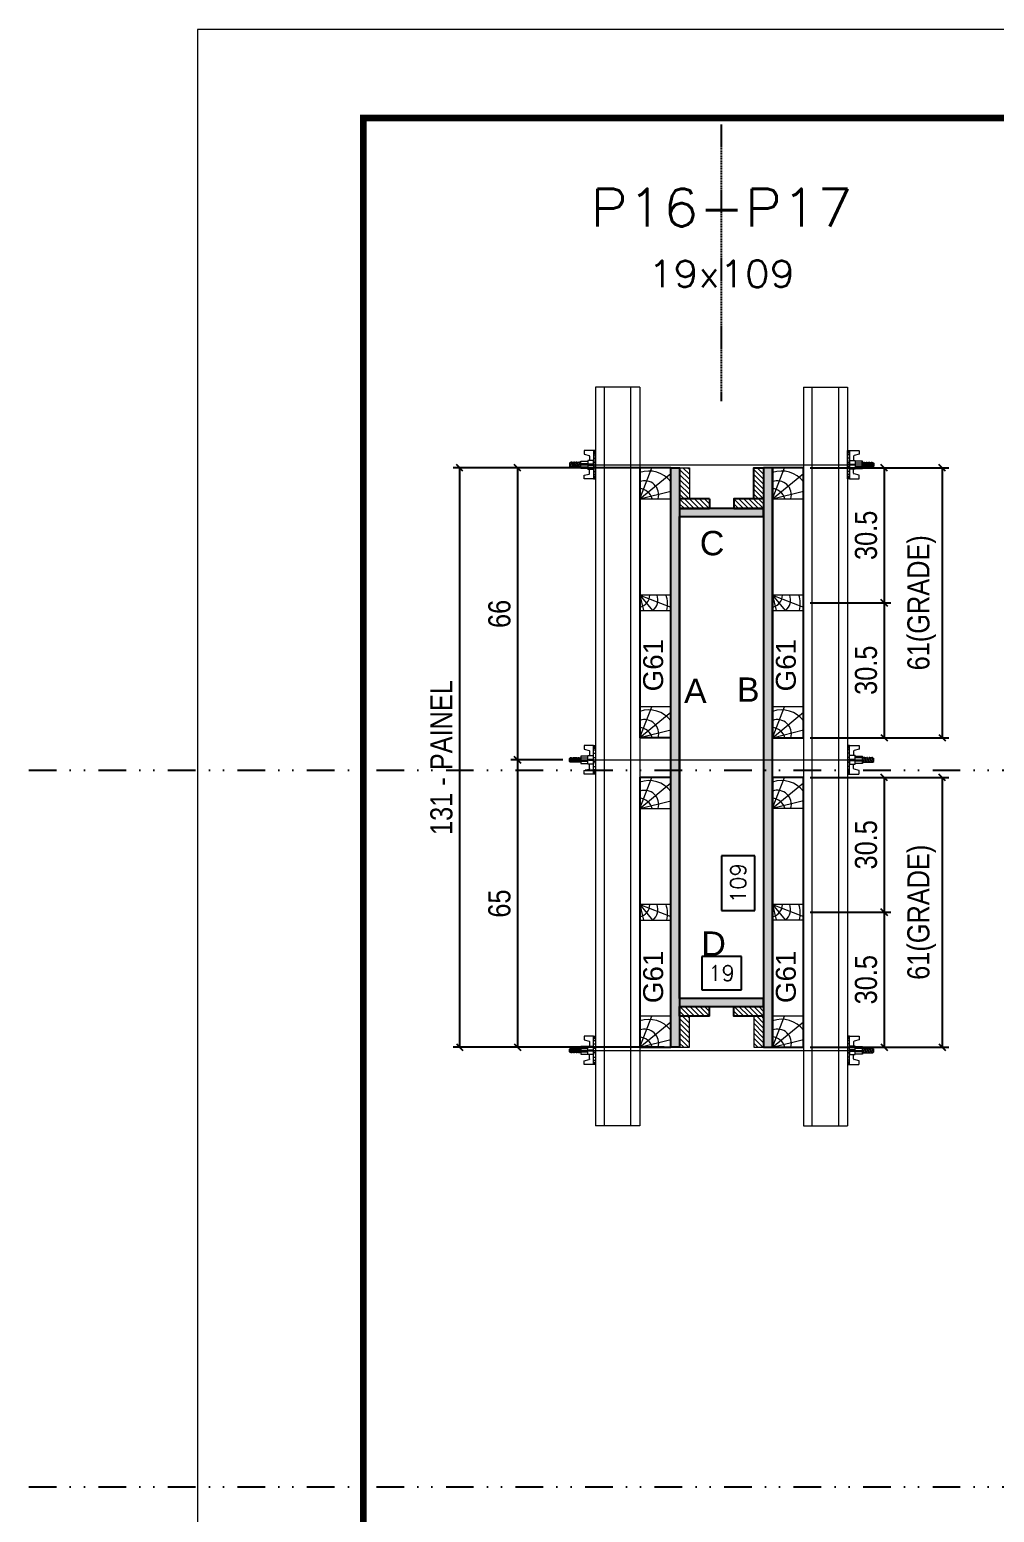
# Model space of a CAD drawing. Extents: x 13770 to 23315, y 867 to 16997.
# Drawn here: x 15908 to 16345, y 10435 to 11106 of the extents above; entities that cross this region are included whole.
import ezdxf
from ezdxf.enums import TextEntityAlignment as Align

# ---------------------------------------------------------------- set-up
doc = ezdxf.new("R2010")
doc.units = 0
for name, pattern in [('DASHED', [0.75, 0.5, -0.25]), ('DIVIDE2', [0.625, 0.25, -0.125, 0, -0.125, 0, -0.125]), ('HIDDEN', [0.375, 0.25, -0.125])]:
    doc.linetypes.add(name, pattern=pattern)
for name, color, linetype in [('COTA', 241, 'Continuous'), ('cotas', 4, 'Continuous'), ('MEIO_PONT', 93, 'Continuous'), ('Nível', 160, 'Continuous'), ('Painéis', 200, 'Continuous'), ('SARRAFO', 251, 'Continuous'), ('Texto de Titulo', 7, 'Continuous'), ('Texto Qtd Sarr', 242, 'Continuous'), ('TEXTO_GERAL', 7, 'Continuous')]:
    doc.layers.add(name, color=color, linetype=linetype)
for name, color, linetype, lineweight in [('Folhas', 255, 'Continuous', 9), ('Hachura', 251, 'Continuous', 9), ('Madeira', 126, 'Continuous', 18), ('Perfil Metálico', 224, 'Continuous', 18), ('SARRAFO DE PRESSAO', 251, 'DASHED', 9), ('Texto Seção', 7, 'Continuous', 15)]:
    doc.layers.add(name, color=color, linetype=linetype, lineweight=lineweight)
doc.styles.add('ARIAL', font='arial.ttf')
doc.styles.add('COTA TECNICA 2X', font='techl___.ttf', dxfattribs={"height": 10})
doc.styles.add('ROMANS', font='romans.shx')
doc.styles.add('SANSSERIF', font='sas_____.pfb')
doc.dimstyles.new('SECAO PILAR', dxfattribs={"dimtxt": 10, "dimasz": 3, "dimexe": 3, "dimexo": 3, "dimgap": 3, "dimtad": 1, "dimdec": 1, "dimlfac": 0.5, "dimzin": 12, "dimdsep": 46, "dimtxsty": 'COTA TECNICA 2X', "dimblk1": 'OBLIQUE', "dimblk2": 'OBLIQUE', "dimsah": 1, "dimcen": 0.9, "dimclrd": 256, "dimclre": 256, "dimclrt": 256, "dimadec": 1, "dimazin": 3, "dimtfac": 1, "dimtdec": 1, "dimtmove": 0, "dimatfit": 3, "dimfxl": 1, "dimtolj": 1, "dimtzin": 12, "dimarcsym": 0})
doc.dimstyles.new('SECÇÃO 2', dxfattribs={"dimtxt": 7, "dimasz": 6, "dimexe": 0.18, "dimexo": 2, "dimgap": -4, "dimtad": 3, "dimdec": 1, "dimlfac": 0.5, "dimzin": 12, "dimdsep": 46, "dimtxsty": 'ROMANS', "dimblk": 'ARCHTICK', "dimcen": 0.09, "dimse1": 1, "dimse2": 1, "dimsd1": 1, "dimsd2": 1, "dimclrd": 180, "dimclre": 5, "dimclrt": 1, "dimadec": 0, "dimazin": 3, "dimtfac": 1, "dimtdec": 1, "dimtofl": 0, "dimtmove": 0, "dimatfit": 3, "dimldrblk": 'ARCHTICK', "dimfxl": 1, "dimtolj": 1, "dimtzin": 0, "dimarcsym": 0})

# ---------------------------------------------------------------- blocks, each defined once
blk = doc.blocks.new('9999999999')
at = {"layer": 'Folhas'}
blk.add_lwpolyline([(98138.98, 34190.21), (99623.98, 34190.21), (99623.98, 35240.21), (98138.98, 35240.21)], close=True, dxfattribs=at)
at = {"layer": 'Folhas', "color": 30, "const_width": 3}
blk.add_lwpolyline([(98213.98, 34230.21), (99583.98, 34230.21), (99583.98, 35200.21), (98213.98, 35200.21)], close=True, dxfattribs=at)
blk = doc.blocks.new('*D375')
at = {"layer": 'COTA', "color": 180, "lineweight": -2, "transparency": 16777216}
for p, q in [((16236.52, 10732.02), (16221.52, 10732.02)), ((16221.52, 10732.02), (16221.52, 10707.35)), ((16236.52, 10707.35), (16236.52, 10732.02)), ((16221.52, 10707.35), (16236.52, 10707.35))]:
    blk.add_line(p, q, dxfattribs=at)
at = {"layer": 'Defpoints', "color": 0, "transparency": 16777216}
for p in [(16202.52, 10885.47), (16202.52, 10667.47), (16240.52, 10667.47)]:
    blk.add_point(p, dxfattribs=at)
at = {"layer": 'COTA', "color": 1, "transparency": 16777216, "insert": (16229.02, 10719.69), "char_height": 7, "attachment_point": 5, "rotation": 90, "style": 'ROMANS'}
blk.add_mtext('\\A1;109', dxfattribs=at)
blk = doc.blocks.new('_ArchTick')
at = {"color": 0, "linetype": 'ByBlock', "const_width": 0.15}
blk.add_lwpolyline([(-0.5, -0.5), (0.5, 0.5)], dxfattribs=at)
blk = doc.blocks.new('*D376')
at = {"layer": 'COTA', "color": 180, "lineweight": -2, "transparency": 16777216}
for p, q in [((16230.52, 10686.47), (16212.52, 10686.47)), ((16212.52, 10686.47), (16212.52, 10671.47)), ((16230.52, 10671.47), (16230.52, 10686.47)), ((16212.52, 10671.47), (16230.52, 10671.47))]:
    blk.add_line(p, q, dxfattribs=at)
at = {"layer": 'Defpoints', "color": 0, "transparency": 16777216}
for p in [(16202.52, 10868.15), (16240.52, 10868.15), (16202.52, 10667.47)]:
    blk.add_point(p, dxfattribs=at)
at = {"layer": 'COTA', "color": 1, "transparency": 16777216, "insert": (16221.52, 10678.97), "char_height": 7, "attachment_point": 5, "style": 'ROMANS'}
blk.add_mtext('\\A1;19', dxfattribs=at)
blk = doc.blocks.new('_Oblique')
at = {"color": 0, "linetype": 'ByBlock', "lineweight": -2}
blk.add_line((-0.5, -0.5), (0.5, 0.5), dxfattribs=at)
blk = doc.blocks.new('*D377')
at = {"layer": 'COTA', "lineweight": -2, "transparency": 16777216}
for p, q in [((16181.52, 10907.47), (16126.15, 10907.47)), ((16129.15, 10907.47), (16129.15, 10775.4)), ((16149.71, 10775.4), (16126.15, 10775.4))]:
    blk.add_line(p, q, dxfattribs=at)
at = {"layer": 'Defpoints', "color": 0, "transparency": 16777216}
for p in [(16184.52, 10907.47), (16129.15, 10775.4), (16152.71, 10775.4)]:
    blk.add_point(p, dxfattribs=at)
at = {"layer": 'COTA', "lineweight": -2, "transparency": 16777216, "xscale": 3, "yscale": 3, "zscale": 3}
for p, rotation in [((16129.15, 10907.47), 90), ((16129.15, 10775.4), 270)]:
    blk.add_blockref('_Oblique', p, dxfattribs=dict(at, rotation=rotation))
at = {"layer": 'COTA', "transparency": 16777216, "insert": (16121.05, 10841.44), "char_height": 10, "attachment_point": 5, "rotation": 90, "style": 'COTA TECNICA 2X'}
blk.add_mtext('\\A1;66', dxfattribs=at)
blk = doc.blocks.new('*D378')
at = {"layer": 'COTA', "lineweight": -2, "transparency": 16777216}
for p, q in [((16149.71, 10775.4), (16126.15, 10775.4)), ((16129.15, 10775.4), (16129.15, 10645.47)), ((16181.5, 10645.47), (16126.15, 10645.47))]:
    blk.add_line(p, q, dxfattribs=at)
at = {"layer": 'Defpoints', "color": 0, "transparency": 16777216}
for p in [(16152.71, 10775.4), (16129.15, 10645.47), (16184.5, 10645.47)]:
    blk.add_point(p, dxfattribs=at)
at = {"layer": 'COTA', "lineweight": -2, "transparency": 16777216, "xscale": 3, "yscale": 3, "zscale": 3}
for p, rotation in [((16129.15, 10775.4), 90), ((16129.15, 10645.47), 270)]:
    blk.add_blockref('_Oblique', p, dxfattribs=dict(at, rotation=rotation))
at = {"layer": 'COTA', "transparency": 16777216, "insert": (16121.04, 10710.44), "char_height": 10, "attachment_point": 5, "rotation": 90, "style": 'COTA TECNICA 2X'}
blk.add_mtext('\\A1;65', dxfattribs=at)
blk = doc.blocks.new('*D379')
at = {"layer": 'COTA', "lineweight": -2, "transparency": 16777216}
for p, q in [((16195.5, 10907.47), (16100.02, 10907.47)), ((16103.02, 10907.47), (16103.02, 10645.47)), ((16195.5, 10645.47), (16100.02, 10645.47))]:
    blk.add_line(p, q, dxfattribs=at)
at = {"layer": 'Defpoints', "color": 0, "transparency": 16777216}
for p in [(16198.5, 10907.47), (16103.02, 10645.47), (16198.5, 10645.47)]:
    blk.add_point(p, dxfattribs=at)
at = {"layer": 'COTA', "lineweight": -2, "transparency": 16777216, "xscale": 3, "yscale": 3, "zscale": 3}
for p, rotation in [((16103.02, 10907.47), 90), ((16103.02, 10645.47), 270)]:
    blk.add_blockref('_Oblique', p, dxfattribs=dict(at, rotation=rotation))
at = {"layer": 'COTA', "transparency": 16777216, "insert": (16094.8, 10776.47), "char_height": 10, "attachment_point": 5, "rotation": 90, "style": 'COTA TECNICA 2X'}
blk.add_mtext('\\A1;131 - PAINEL', dxfattribs=at)
blk = doc.blocks.new('PONTALETE')
at = {"layer": 'Madeira'}
for q in [(2.71, 7), (7, 5.76), (7, 1.74)]:
    blk.add_line((0, 0), q, dxfattribs=at)
blk.add_lwpolyline([(0, 0), (7, 0), (7, 7), (0, 7)], close=True, dxfattribs=at)
for centre, radius, start, end in [((2.04, 0.06), 6.23, 37.2818, 109.0913), ((1.09, 0.9), 3.19, 343.603, 109.9847), ((-0.21, -0.78), 3.09, 14.6322, 86.0383)]:
    blk.add_arc(centre, radius, start, end, dxfattribs=at)
blk = doc.blocks.new('MEIO PONTALETE')
at = {"layer": 'Madeira'}
for q in [(2.71, 7), (3.5, 2.88), (3.5, 0.87)]:
    blk.add_line((0, 0), q, dxfattribs=at)
blk.add_lwpolyline([(0, 0), (3.5, 0), (3.5, 7), (0, 7)], close=True, dxfattribs=at)
for centre, radius, start, end in [((2.04, 0.06), 6.23, 76.4499, 109.0913), ((1.09, 0.9), 3.19, 40.9063, 109.9847), ((-0.21, -0.78), 3.09, 14.6322, 86.0383)]:
    blk.add_arc(centre, radius, start, end, dxfattribs=at)
blk = doc.blocks.new('*D380')
at = {"layer": 'COTA', "lineweight": -2, "transparency": 16777216}
for p, q in [((16261.52, 10907.46), (16324.26, 10907.46)), ((16321.26, 10907.46), (16321.26, 10785.46)), ((16261.52, 10785.46), (16324.26, 10785.46))]:
    blk.add_line(p, q, dxfattribs=at)
at = {"layer": 'Defpoints', "color": 0, "transparency": 16777216}
for p in [(16258.52, 10907.46), (16258.52, 10785.46), (16321.26, 10785.46)]:
    blk.add_point(p, dxfattribs=at)
at = {"layer": 'COTA', "lineweight": -2, "transparency": 16777216, "xscale": 3, "yscale": 3, "zscale": 3}
for p, rotation in [((16321.26, 10907.46), 90), ((16321.26, 10785.46), 270)]:
    blk.add_blockref('_Oblique', p, dxfattribs=dict(at, rotation=rotation))
at = {"layer": 'COTA', "transparency": 16777216, "insert": (16312.04, 10846.46), "char_height": 10, "attachment_point": 5, "rotation": 90, "style": 'COTA TECNICA 2X'}
blk.add_mtext('\\A1;61(GRADE)', dxfattribs=at)
blk = doc.blocks.new('*D381')
at = {"layer": 'COTA', "lineweight": -2, "transparency": 16777216}
for p, q in [((16261.52, 10907.46), (16298.08, 10907.46)), ((16295.08, 10907.46), (16295.08, 10846.46)), ((16261.52, 10846.46), (16298.08, 10846.46))]:
    blk.add_line(p, q, dxfattribs=at)
at = {"layer": 'Defpoints', "color": 0, "transparency": 16777216}
for p in [(16258.52, 10907.46), (16258.52, 10846.46), (16295.08, 10846.46)]:
    blk.add_point(p, dxfattribs=at)
at = {"layer": 'COTA', "lineweight": -2, "transparency": 16777216, "xscale": 3, "yscale": 3, "zscale": 3}
for p, rotation in [((16295.08, 10907.46), 90), ((16295.08, 10846.46), 270)]:
    blk.add_blockref('_Oblique', p, dxfattribs=dict(at, rotation=rotation))
at = {"layer": 'COTA', "transparency": 16777216, "insert": (16286.86, 10876.96), "char_height": 10, "attachment_point": 5, "rotation": 90, "style": 'COTA TECNICA 2X'}
blk.add_mtext('\\A1;30.5', dxfattribs=at)
blk = doc.blocks.new('*D382')
at = {"layer": 'COTA', "lineweight": -2, "transparency": 16777216}
for p, q in [((16261.52, 10846.46), (16298.08, 10846.46)), ((16295.08, 10846.46), (16295.08, 10785.46)), ((16261.52, 10785.46), (16298.08, 10785.46))]:
    blk.add_line(p, q, dxfattribs=at)
at = {"layer": 'Defpoints', "color": 0, "transparency": 16777216}
for p in [(16258.52, 10846.46), (16258.52, 10785.46), (16295.08, 10785.46)]:
    blk.add_point(p, dxfattribs=at)
at = {"layer": 'COTA', "lineweight": -2, "transparency": 16777216, "xscale": 3, "yscale": 3, "zscale": 3}
for p, rotation in [((16295.08, 10846.46), 90), ((16295.08, 10785.46), 270)]:
    blk.add_blockref('_Oblique', p, dxfattribs=dict(at, rotation=rotation))
at = {"layer": 'COTA', "transparency": 16777216, "insert": (16286.86, 10815.96), "char_height": 10, "attachment_point": 5, "rotation": 90, "style": 'COTA TECNICA 2X'}
blk.add_mtext('\\A1;30.5', dxfattribs=at)
blk = doc.blocks.new('*D383')
at = {"layer": 'COTA', "lineweight": -2, "transparency": 16777216}
for p, q in [((16261.52, 10767.51), (16324.26, 10767.51)), ((16321.26, 10767.51), (16321.26, 10645.51)), ((16261.52, 10645.51), (16324.26, 10645.51))]:
    blk.add_line(p, q, dxfattribs=at)
at = {"layer": 'Defpoints', "color": 0, "transparency": 16777216}
for p in [(16258.52, 10767.51), (16258.52, 10645.51), (16321.26, 10645.51)]:
    blk.add_point(p, dxfattribs=at)
at = {"layer": 'COTA', "lineweight": -2, "transparency": 16777216, "xscale": 3, "yscale": 3, "zscale": 3}
for p, rotation in [((16321.26, 10767.51), 90), ((16321.26, 10645.51), 270)]:
    blk.add_blockref('_Oblique', p, dxfattribs=dict(at, rotation=rotation))
at = {"layer": 'COTA', "transparency": 16777216, "insert": (16312.04, 10706.51), "char_height": 10, "attachment_point": 5, "rotation": 90, "style": 'COTA TECNICA 2X'}
blk.add_mtext('\\A1;61(GRADE)', dxfattribs=at)
blk = doc.blocks.new('*D384')
at = {"layer": 'COTA', "lineweight": -2, "transparency": 16777216}
for p, q in [((16261.52, 10767.51), (16298.08, 10767.51)), ((16295.08, 10767.51), (16295.08, 10706.51)), ((16261.52, 10706.51), (16298.08, 10706.51))]:
    blk.add_line(p, q, dxfattribs=at)
at = {"layer": 'Defpoints', "color": 0, "transparency": 16777216}
for p in [(16258.52, 10767.51), (16258.52, 10706.51), (16295.08, 10706.51)]:
    blk.add_point(p, dxfattribs=at)
at = {"layer": 'COTA', "lineweight": -2, "transparency": 16777216, "xscale": 3, "yscale": 3, "zscale": 3}
for p, rotation in [((16295.08, 10767.51), 90), ((16295.08, 10706.51), 270)]:
    blk.add_blockref('_Oblique', p, dxfattribs=dict(at, rotation=rotation))
at = {"layer": 'COTA', "transparency": 16777216, "insert": (16286.86, 10737.01), "char_height": 10, "attachment_point": 5, "rotation": 90, "style": 'COTA TECNICA 2X'}
blk.add_mtext('\\A1;30.5', dxfattribs=at)
blk = doc.blocks.new('*D385')
at = {"layer": 'COTA', "lineweight": -2, "transparency": 16777216}
for p, q in [((16261.52, 10706.51), (16298.08, 10706.51)), ((16295.08, 10706.51), (16295.08, 10645.51)), ((16261.52, 10645.51), (16298.08, 10645.51))]:
    blk.add_line(p, q, dxfattribs=at)
at = {"layer": 'Defpoints', "color": 0, "transparency": 16777216}
for p in [(16258.52, 10706.51), (16258.52, 10645.51), (16295.08, 10645.51)]:
    blk.add_point(p, dxfattribs=at)
at = {"layer": 'COTA', "lineweight": -2, "transparency": 16777216, "xscale": 3, "yscale": 3, "zscale": 3}
for p, rotation in [((16295.08, 10706.51), 90), ((16295.08, 10645.51), 270)]:
    blk.add_blockref('_Oblique', p, dxfattribs=dict(at, rotation=rotation))
at = {"layer": 'COTA', "transparency": 16777216, "insert": (16286.86, 10676.01), "char_height": 10, "attachment_point": 5, "rotation": 90, "style": 'COTA TECNICA 2X'}
blk.add_mtext('\\A1;30.5', dxfattribs=at)
blk = doc.blocks.new('titulo1')
at = {"layer": 'Defpoints', "color": 252, "linetype": 'HIDDEN', "ltscale": 2}
blk.add_line((0, 0), (0, 125), dxfattribs=at)
at = {"layer": 'Defpoints', "style": 'ROMANS', "oblique": 15}
blk.add_attdef('FOLHA', text='', height=10, dxfattribs=at).set_placement((0, 15.58), align=Align.MIDDLE_CENTER)
at = {"layer": 'Texto Qtd Sarr', "color": 3, "style": 'ROMANS', "oblique": 15}
for tag, height, p in [('TITULO', 17, (0, 71.45)), ('SEÇÃO', 12, (0, 41.55))]:
    blk.add_attdef(tag, text='', height=height, dxfattribs=at).set_placement(p, align=Align.MIDDLE_CENTER)
blk = doc.blocks.new('C')
at = {"layer": 'Hachura', "color": 0}
for p, q in [((0, 3.22), (0, -3.22)), ((0.45, 3.22), (0, 3.22)), ((0.46, 3.16), (0, 3.16)), ((0.46, 3.05), (0, 3.05)), ((0.46, 2.88), (0, 2.88)), ((0, 2.75), (0, -1.16)), ((0.46, 2.65), (0, 2.65)), ((0.46, 2.23), (0, 2.23)), ((0.46, 1.51), (0, 1.51)), ((0.39, 0.49), (0.17, 0.49)), ((0.45, -3.23), (0.45, 3.22)), ((0.45, 3.22), (2.58, 3.22)), ((1.74, 0.97), (0.45, 0.97)), ((1.45, 0.1), (0.45, 0.1)), ((1.35, 1.94), (1.35, 0.96)), ((2.58, 2.39), (1.47, 2.09)), ((1.74, -0.97), (1.74, 0.97)), ((1.74, 0.97), (1.74, 0.84)), ((1.74, 0.97), (1.74, 0.84)), ((1.74, 0.84), (3.35, 0.84)), ((3.35, 0.45), (1.74, 0.45)), ((2.58, 3.22), (2.58, 2.39)), ((3.32, 0.84), (3.32, -0.84)), ((3.35, 0.84), (3.35, -0.84)), ((3.68, 0.45), (3.35, 0.45)), ((3.84, -0.52), (3.35, 0.45)), ((3.35, 0.06), (3.67, -0.57)), ((3.68, 0.45), (4.16, -0.52)), ((3.72, 0.5), (4.25, -0.57)), ((4.37, -0.55), (3.83, 0.53)), ((4.15, 0.45), (3.93, 0.45)), ((4.42, -0.52), (3.93, 0.45)), ((4.15, 0.45), (4.26, 0.45)), ((4.26, 0.45), (4.74, -0.52)), ((4.3, 0.5), (4.83, -0.57)), ((4.95, -0.55), (4.41, 0.53)), ((4.51, 0.45), (4.84, 0.45)), ((5, -0.52), (4.51, 0.45)), ((4.84, 0.45), (5.32, -0.52)), ((4.88, 0.5), (5.41, -0.57)), ((5.53, -0.55), (4.99, 0.53)), ((5.58, -0.52), (5.09, 0.45)), ((5.42, 0.45), (5.09, 0.45)), ((5.58, -0.52), (5.09, 0.45)), ((5.42, 0.45), (5.74, -0.19)), ((5.46, 0.5), (5.74, -0.07)), ((5.74, 0.19), (5.57, 0.53)), ((5.74, 0.32), (5.68, 0.45)), ((5.68, 0.45), (5.74, 0.45)), ((5.74, 0.45), (5.9, 0.29)), ((5.74, 0.45), (5.74, -0.52)), ((5.9, -0.36), (5.9, 0.29)), ((0.45, 0), (0, 0)), ((0.46, -1.52), (0, -1.52)), ((0.46, -2.23), (0, -2.23)), ((0.46, -2.65), (0, -2.65)), ((0.46, -2.88), (0, -2.88)), ((0.46, -3.05), (0, -3.05)), ((0.46, -3.16), (0, -3.16)), ((0, -3.22), (2.57, -3.22)), ((0.08, -0.48), (0.29, -0.48)), ((0.29, -0.48), (0.4, -0.48)), ((0.45, 0), (0.45, -0.97)), ((0.45, -0.16), (1.45, -0.16)), ((0.45, -0.65), (0.45, -0.32)), ((0.45, -3.23), (0.45, -0.65)), ((0.45, -0.97), (1.74, -0.97)), ((1.35, -1.94), (1.35, -0.97)), ((2.58, -2.39), (1.47, -2.1)), ((3.35, -0.32), (1.74, -0.32)), ((3.35, -0.84), (1.74, -0.84)), ((2.58, -3.23), (2.58, -2.39)), ((3.35, -0.07), (3.58, -0.52)), ((3.35, -0.52), (3.58, -0.52)), ((3.84, -0.52), (4.16, -0.52)), ((4.42, -0.52), (4.74, -0.52)), ((4.63, -0.52), (4.74, -0.52)), ((5, -0.52), (5.32, -0.52)), ((5.58, -0.52), (5.74, -0.52)), ((5.74, -0.52), (5.9, -0.36)), ((5.74, -0.52), (5.74, -0.52))]:
    blk.add_line(p, q, dxfattribs=at)
for centre, radius, start, end in [((1.52, 1.94), 0.161, 104.7436, 180), ((1.44, -0.03), 0.129, 272.695, 87.305), ((3.81, 0.39), 0.143, 25.5688, 154.4312), ((4.39, 0.39), 0.143, 25.5688, 154.4312), ((4.97, 0.39), 0.143, 25.5688, 154.4312), ((5.55, 0.39), 0.143, 25.5688, 154.4312), ((0.17, -0.37), 0.174, 221.744, 317.8592), ((1.52, -1.94), 0.161, 180, 255.2564), ((3.71, -0.4), 0.174, 222.1408, 318.256), ((4.29, -0.4), 0.174, 222.1408, 318.256), ((4.87, -0.4), 0.174, 222.1408, 318.256), ((5.45, -0.4), 0.174, 222.1408, 318.256), ((5.61, -0.4), 0.174, 317.8592, 318.256)]:
    blk.add_arc(centre, radius, start, end, dxfattribs=at)

msp = doc.modelspace()

# ---------------------------------------------------------------- hatches: boundary and pattern name
at = {"layer": 'Hachura'}
h = msp.add_hatch(color=256, dxfattribs=at)
h.dxf.hatch_style = 1
h.paths.add_polyline_path([(16202.52, 10645.47), (16198.52, 10645.47), (16198.52, 10907.47), (16202.52, 10907.47)])
h = msp.add_hatch(dxfattribs=at)
h.set_pattern_fill('ANSI31', color=256, scale=0.5, angle=90, style=0)
h.set_pattern_definition([(135, (-6688.8883, 20031.4205), (-1.12253202, -1.12253202), [])])
h.paths.add_polyline_path([(16202.52, 10893.47), (16206.92, 10893.47), (16206.92, 10907.47), (16202.52, 10907.47)])
h = msp.add_hatch(dxfattribs=at)
h.set_pattern_fill('ANSI31', color=256, scale=0.5, angle=90, style=0)
h.set_pattern_definition([(135, (-6655.2883, 20031.4205), (-1.12253202, -1.12253202), [])])
h.paths.add_polyline_path([(16236.12, 10893.47), (16240.52, 10893.47), (16240.52, 10907.47), (16236.12, 10907.47)])
h = msp.add_hatch(color=256, dxfattribs=at)
h.dxf.hatch_style = 1
h.paths.add_polyline_path([(16240.52, 10645.47), (16244.52, 10645.47), (16244.52, 10907.47), (16240.52, 10907.47)])
h = msp.add_hatch(dxfattribs=at)
h.set_pattern_fill('ANSI31', color=256, scale=0.5, angle=90, style=0)
h.set_pattern_definition([(135, (-6713.3883, 20031.4205), (-1.12253202, -1.12253202), [])])
h.paths.add_polyline_path([(16216.02, 10893.47), (16216.02, 10889.07), (16202.52, 10889.07), (16202.52, 10893.47)])
h = msp.add_hatch(color=256, dxfattribs=at)
h.dxf.hatch_style = 1
h.paths.add_polyline_path([(16202.52, 10889.07), (16202.52, 10885.47), (16240.52, 10885.47), (16240.52, 10889.07)])
h = msp.add_hatch(dxfattribs=at)
h.set_pattern_fill('ANSI31', color=256, scale=0.5, angle=90, style=0)
h.set_pattern_definition([(135, (-6688.8883, 20031.4205), (-1.12253202, -1.12253202), [])])
h.paths.add_polyline_path([(16240.52, 10893.47), (16240.52, 10889.07), (16227.02, 10889.07), (16227.02, 10893.47)])
h = msp.add_hatch(color=256, dxfattribs=at)
h.dxf.hatch_style = 1
h.paths.add_polyline_path([(16202.52, 10667.47), (16202.52, 10663.87), (16240.52, 10663.87), (16240.52, 10667.47)])
h = msp.add_hatch(dxfattribs=at)
h.set_pattern_fill('ANSI31', color=256, scale=0.5, angle=90, style=0)
h.set_pattern_definition([(135, (-6713.3883, 20015.1998), (-1.12253202, -1.12253202), [])])
h.paths.add_polyline_path([(16216.02, 10659.47), (16216.02, 10663.87), (16202.52, 10663.87), (16202.52, 10659.47)])
h = msp.add_hatch(dxfattribs=at)
h.set_pattern_fill('ANSI31', color=256, scale=0.5, angle=90, style=0)
h.set_pattern_definition([(135, (-6688.8883, 20015.1998), (-1.12253202, -1.12253202), [])])
h.paths.add_polyline_path([(16240.52, 10659.47), (16240.52, 10663.87), (16227.02, 10663.87), (16227.02, 10659.47)])
h = msp.add_hatch(dxfattribs=at)
h.set_pattern_fill('ANSI31', color=256, scale=0.5, angle=90, style=0)
h.set_pattern_definition([(135, (-6688.8883, 19913.4205), (-1.12253202, -1.12253202), [])])
h.paths.add_polyline_path([(16202.52, 10659.47), (16206.92, 10659.47), (16206.92, 10645.47), (16202.52, 10645.47)])
h = msp.add_hatch(dxfattribs=at)
h.set_pattern_fill('ANSI31', color=256, scale=0.5, angle=90, style=0)
h.set_pattern_definition([(135, (-6655.2883, 19913.4205), (-1.12253202, -1.12253202), [])])
h.paths.add_polyline_path([(16236.12, 10659.47), (16240.52, 10659.47), (16240.52, 10645.47), (16236.12, 10645.47)])

# ---------------------------------------------------------------- linework, layer by layer
for points in [[(16198.5, 10907.47), (16184.5, 10907.47), (16184.5, 10785.47), (16198.5, 10785.47)], [(16258.52, 10907.46), (16244.52, 10907.46), (16244.52, 10785.46), (16258.52, 10785.46)], [(16198.5, 10767.47), (16184.5, 10767.47), (16184.5, 10645.47), (16198.5, 10645.47)], [(16258.52, 10767.51), (16244.52, 10767.51), (16244.52, 10645.51), (16258.52, 10645.51)]]:
    msp.add_lwpolyline(points, close=True)
at = {"layer": 'cotas'}
msp.add_lwpolyline([(16240.52, 10885.47), (16240.52, 10667.47), (16202.52, 10667.47), (16202.52, 10885.47)], close=True, dxfattribs=at)
at = {"layer": 'Hachura'}
for p, q in [((16153.71, 10908.88), (16285.51, 10908.9)), ((16153.71, 10775.47), (16285.51, 10775.45)), ((16153.71, 10644.06), (16285.51, 10644.04))]:
    msp.add_line(p, q, dxfattribs=at)
at = {"layer": 'Madeira'}
for points in [[(16206.92, 10907.47), (16206.92, 10893.47), (16202.52, 10893.47), (16202.52, 10907.47)], [(16206.92, 10645.47), (16206.92, 10659.47), (16202.52, 10659.47), (16202.52, 10645.47)], [(16240.52, 10645.47), (16240.52, 10659.47), (16236.12, 10659.47), (16236.12, 10645.47)]]:
    msp.add_lwpolyline(points, close=True, dxfattribs=at)
at = {"layer": 'Nível', "color": 4, "linetype": 'DIVIDE2', "ltscale": 50}
for p, q in [((13769.54, 10770.73), (21112.79, 10770.73)), ((13769.54, 10446.73), (21112.79, 10446.73))]:
    msp.add_line(p, q, dxfattribs=at)
at = {"layer": 'Painéis'}
for points in [[(16202.52, 10645.47), (16198.52, 10645.47), (16198.52, 10907.47), (16202.52, 10907.47)], [(16240.52, 10645.47), (16244.52, 10645.47), (16244.52, 10907.47), (16240.52, 10907.47)], [(16202.52, 10889.07), (16202.52, 10885.47), (16240.52, 10885.47), (16240.52, 10889.07)], [(16202.52, 10667.47), (16202.52, 10663.87), (16240.52, 10663.87), (16240.52, 10667.47)]]:
    msp.add_lwpolyline(points, close=True, dxfattribs=at)
at = {"layer": 'Perfil Metálico'}
for p, q in [((16164.52, 10943.97), (16164.52, 10609.97)), ((16184.52, 10943.97), (16164.52, 10943.97)), ((16168.52, 10609.97), (16168.52, 10943.97)), ((16180.52, 10609.97), (16180.52, 10943.97)), ((16184.52, 10943.97), (16184.52, 10609.97)), ((16258.52, 10943.97), (16258.52, 10609.97)), ((16258.52, 10943.97), (16278.52, 10943.97)), ((16262.52, 10609.97), (16262.52, 10943.97)), ((16274.52, 10609.97), (16274.52, 10943.97)), ((16278.52, 10943.97), (16278.52, 10609.97)), ((16184.52, 10609.97), (16164.52, 10609.97)), ((16258.52, 10609.97), (16278.52, 10609.97))]:
    msp.add_line(p, q, dxfattribs=at)
at = {"layer": 'SARRAFO'}
for p, q in [((16216.02, 10893.47), (16216.02, 10889.07)), ((16216.02, 10659.47), (16216.02, 10663.87))]:
    msp.add_line(p, q, dxfattribs=at)
msp.add_lwpolyline([(16240.52, 10907.47), (16240.52, 10893.47), (16236.12, 10893.47), (16236.12, 10907.47)], close=True, dxfattribs=at)
for points in [[(16216.02, 10893.47), (16202.52, 10893.47), (16202.52, 10889.07), (16216.02, 10889.07)], [(16240.52, 10893.47), (16227.02, 10893.47), (16227.02, 10889.07), (16240.52, 10889.07)], [(16216.02, 10659.47), (16202.52, 10659.47), (16202.52, 10663.87), (16216.02, 10663.87)], [(16240.52, 10659.47), (16227.02, 10659.47), (16227.02, 10663.87), (16240.52, 10663.87)]]:
    msp.add_lwpolyline(points, dxfattribs=at)

# ---------------------------------------------------------------- block references
at = {"layer": 'Hachura', "linetype": 'Continuous', "yscale": 2, "zscale": 2, "rotation": 180}
for p, xscale in [((16164.51, 10908.88), 2), ((16278.51, 10908.89), -2)]:
    msp.add_blockref('C', p, dxfattribs=dict(at, xscale=xscale))
at = {"layer": 'Hachura', "linetype": 'Continuous', "yscale": 2, "zscale": 2}
for p, xscale in [((16164.51, 10775.47), -2), ((16278.51, 10775.46), 2), ((16164.51, 10644.06), -2), ((16278.51, 10644.05), 2)]:
    msp.add_blockref('C', p, dxfattribs=dict(at, xscale=xscale))
at = {"layer": 'MEIO_PONT', "xscale": 2, "yscale": 2, "zscale": 2}
for p in [(16184.5, 10893.47), (16244.52, 10893.46), (16184.5, 10785.47), (16244.52, 10785.46), (16184.5, 10753.47), (16244.52, 10753.51), (16184.5, 10645.47), (16244.52, 10645.51)]:
    msp.add_blockref('PONTALETE', p, dxfattribs=at)
at = {"layer": 'MEIO_PONT', "xscale": 1.999999997962732, "yscale": 1.999999997962732, "zscale": 1.999999997962732, "rotation": 270}
for p in [(16184.5, 10849.97), (16244.52, 10849.96), (16184.5, 10709.97), (16244.52, 10710.01)]:
    msp.add_blockref('MEIO PONTALETE', p, dxfattribs=at)
at = {"layer": 'SARRAFO DE PRESSAO', "color": 6, "linetype": 'ByBlock'}
msp.add_blockref('9999999999', (-82154.48, -24134.56), dxfattribs=at)
at = {"layer": 'Texto Seção'}
ref = msp.add_blockref('titulo1', (16221.52, 10937.68), dxfattribs=at)
ref.add_attrib('TITULO', 'P16-P17', dxfattribs={"layer": 'Texto de Titulo', "color": 7, "height": 17, "style": 'ROMANS', "width": 1.1}).set_placement((16221.52, 11025.18), align=Align.MIDDLE_CENTER)
ref.add_attrib('SEÇÃO', '19x109', dxfattribs={"layer": 'Texto de Titulo', "color": 7, "height": 12, "style": 'ROMANS', "width": 1.1}).set_placement((16221.52, 10995.18), align=Align.MIDDLE_CENTER)

# ---------------------------------------------------------------- texts
at = {"layer": 'TEXTO_GERAL', "style": 'ARIAL'}
for s, p in [('C', (16217.2, 10873.45)), ('A', (16209.64, 10806.59)), ('B', (16233.55, 10807.2)), ('D', (16217.89, 10692.33))]:
    msp.add_text(s, height=11, dxfattribs=at).set_placement(p, align=Align.MIDDLE_CENTER)
at = {"layer": 'TEXTO_GERAL', "color": 0, "linetype": 'Continuous', "style": 'SANSSERIF'}
for p in [(16190.55, 10806.39), (16250.57, 10806.38), (16190.55, 10665.39), (16250.57, 10665.44)]:
    msp.add_text('G61', height=9, rotation=90, dxfattribs=at).set_placement(p, align=Align.MIDDLE_LEFT)

# ---------------------------------------------------------------- dimensions: what is measured, and where the dimension line sits
at = {"layer": 'COTA'}
for base, p1, p2, text, picture, middle in [((16103.02, 10645.47), (16198.5, 10907.47), (16198.5, 10645.47), '<> - PAINEL', '*D379', (16094.8, 10776.47)), ((16321.26, 10785.46), (16258.52, 10907.46), (16258.52, 10785.46), '<>(GRADE)', '*D380', (16312.04, 10846.46)), ((16321.26, 10645.51), (16258.52, 10767.51), (16258.52, 10645.51), '<>(GRADE)', '*D383', (16312.04, 10706.51))]:
    dim = msp.add_linear_dim(base=base, p1=p1, p2=p2, angle=270, text=text, dimstyle='SECAO PILAR', dxfattribs=at)
    dim.commit()
    dim.dimension.update_dxf_attribs({"geometry": picture, "text_midpoint": middle})
for base, p1, p2, picture, middle in [((16129.15, 10775.4), (16184.52, 10907.47), (16152.71, 10775.4), '*D377', (16121.05, 10841.44)), ((16295.08, 10846.46), (16258.52, 10907.46), (16258.52, 10846.46), '*D381', (16286.86, 10876.96)), ((16295.08, 10785.46), (16258.52, 10846.46), (16258.52, 10785.46), '*D382', (16286.86, 10815.96)), ((16129.15, 10645.47), (16152.71, 10775.4), (16184.5, 10645.47), '*D378', (16121.04, 10710.44)), ((16295.08, 10706.51), (16258.52, 10767.51), (16258.52, 10706.51), '*D384', (16286.86, 10737.01)), ((16295.08, 10645.51), (16258.52, 10706.51), (16258.52, 10645.51), '*D385', (16286.86, 10676.01))]:
    dim = msp.add_linear_dim(base=base, p1=p1, p2=p2, angle=270, dimstyle='SECAO PILAR', dxfattribs=at)
    dim.commit()
    dim.dimension.update_dxf_attribs({"geometry": picture, "text_midpoint": middle})
for base, p1, p2, angle, picture, middle in [((16240.52, 10667.47), (16202.52, 10885.47), (16202.52, 10667.47), 270, '*D375', (16240.52, 10719.69)), ((16202.52, 10667.47), (16240.52, 10868.15), (16202.52, 10868.15), 180, '*D376', (16221.52, 10667.47))]:
    dim = msp.add_linear_dim(base=base, p1=p1, p2=p2, angle=angle, dimstyle='SECÇÃO 2', dxfattribs=at)
    dim.commit()
    dim.dimension.update_dxf_attribs({"geometry": picture, "text_midpoint": middle, "dimtype": 160})

doc.saveas('drawing.dxf')
